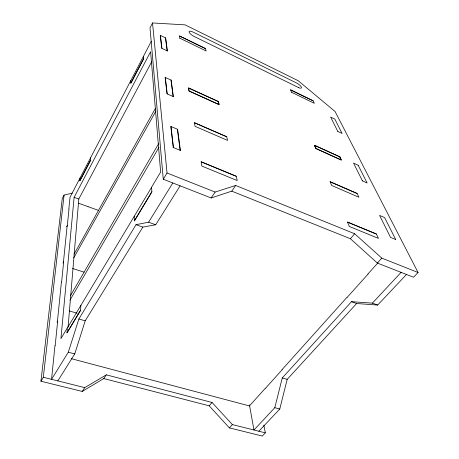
<?xml version="1.0" encoding="UTF-8"?>
<svg xmlns="http://www.w3.org/2000/svg" width="459" height="459" viewBox="0 0 459 459"><rect width="100%" height="100%" fill="white"/><g stroke="black" fill="none" stroke-linecap="round" stroke-linejoin="round"><path stroke-width="0.69" d="M80.864 305.304L80.526 310.439L66.957 332.982L67.398 327.795L60.921 338.622L74.111 197.341L150.604 51.724L160.644 172.05L151.579 187.186L151.872 191.896L134.367 220.98L134.24 216.143M90.561 157.821L90.366 160.765L79.837 180.915L80.096 177.903M68.07 327.152L78.799 199.028L151.717 61.724M54.96 345.719L51.551 379.323L68.299 352.208L78.873 318.999L136.025 224.686L148.596 222.196L155.699 224.767L180.112 185.826M57.467 321.053L61.426 282.021M63.474 261.877L67.163 225.547M68.839 209.04L70.038 197.204L151.344 41.212M55.166 345.776L57.662 321.105L57.019 322.207M61.621 281.998L63.658 261.859L62.969 263.099M68.993 209.097L67.324 225.598L66.681 226.809M263.839 425.12L265.359 432.854L232.386 424.598L212.035 402.463L106.31 374.842L103.774 378.56L82.213 391.435L40.931 381.205L43.318 377.264L64.065 195.115L72.298 193.107M40.931 381.205L62.24 198.672L64.065 195.115M258.876 431.231L279.778 409.026L287.173 379.381L356.62 303.525L377.671 305.051L406.473 274.465M249.432 404.918L253.976 430.003L274.803 407.69L282.262 377.958L351.491 301.689L372.387 303.135L377.671 305.051M57.834 380.895L74.731 353.935L85.202 320.835L142.818 227.113L155.699 224.767M418.069 272.503L335.093 111.52L298.212 80.732L185.097 24.866L152.526 22.95L150.001 27.867L163.261 179.228L211.163 197.984L231.772 191.145L235.656 185.459L354.635 233.751L381.808 258.13L418.069 272.503L413.559 277.236L377.373 263.07L350.418 238.743L231.772 191.145M79.855 180.726L90.377 160.581M130.838 83.119L143.558 58.752M74.088 254.154L155.308 108.565M73.767 257.826L155.974 110.963M70.611 295.389L158.596 143.736M69.888 300.238L158.969 147.322M67.427 327.869L151.613 187.278M67.014 332.729L80.577 310.192M134.395 220.762L151.889 191.69M163.261 179.228L167.03 173.003L152.526 22.95M148.596 222.196L172.825 182.975M82.213 391.435L84.743 387.637L106.31 374.842M211.163 197.984L215.116 192.057L235.656 185.459M103.774 378.56L209.195 405.825L212.035 402.463M350.418 238.743L354.635 233.751M209.195 405.825L229.42 427.903L232.386 424.598M377.373 263.07L381.808 258.13M265.348 388.234L249.444 405.94L71.294 358.668M282.004 369.684L347.084 297.208M367.906 274.029L377.923 262.869M265.526 388.257L282.182 369.707M347.279 297.243L368.101 274.063M372.387 303.135L401.109 272.365M265.359 432.854L262.313 436.05L229.42 427.903M43.318 377.264L84.743 387.637M68.299 352.208L74.731 353.935M274.803 407.69L279.778 409.026M78.873 318.999L85.202 320.835M282.262 377.958L287.173 379.381M69.154 310.892L77.169 313.239M72.568 268.486L84.043 272.141M78.282 203.136L88.076 206.642M88.111 206.676L98.639 210.44M136.025 224.686L142.818 227.113M351.491 301.689L356.62 303.525M74.111 197.341L78.799 199.028M167.03 173.003L215.116 192.057M201.157 161.803L236.196 176.239L237.24 180.571L201.897 166.101L201.157 161.803L236.207 176.267M347.463 222.081L376.363 233.992L378.451 238.399L349.356 226.482L347.463 222.081L376.374 234.021M226.723 136.771L194.427 122.725L195.046 126.328L227.601 140.42L226.723 136.771L194.432 122.748M357.131 193.491L330.084 181.73L331.696 185.476L358.921 197.261L357.131 193.491L330.096 181.753M362.363 180.806L367.137 182.986L358.14 165.194M358.169 165.257L353.545 163.1L362.432 180.892M337.772 131.423L342.098 133.466L334.841 119.105L330.629 117.091L337.801 131.435M179.853 38.206L206.131 50.972L205.546 48.591L179.463 35.934L179.876 38.269M179.486 35.986L205.569 48.643M290.524 89.855L313.136 100.825M291.557 92.253L314.317 103.315L313.118 100.785L290.507 89.809L291.58 92.316M165.464 37.845L167.156 50.857M170.96 80.044L173.112 96.551M177.363 129.208L180.117 150.328M160.421 35.423L161.929 48.39M165.303 77.416L167.219 93.865M171.018 126.5L173.468 147.574M143.415 56.382L143.569 58.913L130.838 83.28L130.775 80.641M180.398 150.443L173.232 147.477L170.794 126.409L177.633 129.323L180.398 150.443M395.727 239.546L390.546 237.401L379.599 215.414L384.608 217.549L395.727 239.546M173.347 96.597L167.019 93.837L165.114 77.387L171.19 80.096L173.347 96.597M218.427 101.554L188.603 87.979L189.125 90.997L219.161 104.618L218.427 101.554M339.855 156.829L314.535 145.302L315.907 148.487L341.381 160.036L339.855 156.829M218.26 101.519L188.437 87.944L188.959 90.985L219 104.606L218.26 101.519M339.712 156.806L314.386 145.279L315.769 148.481L341.244 160.036L339.712 156.806M167.374 50.96L161.746 48.304L160.243 35.337L165.676 37.948L167.374 50.96M298.316 87.445L194.295 36.542A5.474 1.67 31.2 0 1 189.074 32.05A5.474 1.67 31.2 0 1 193.365 32.228L296.216 82.804A5.06 1.48 34 0 1 301.397 87.153A5.06 1.48 34 0 1 298.316 87.445"/></g></svg>
